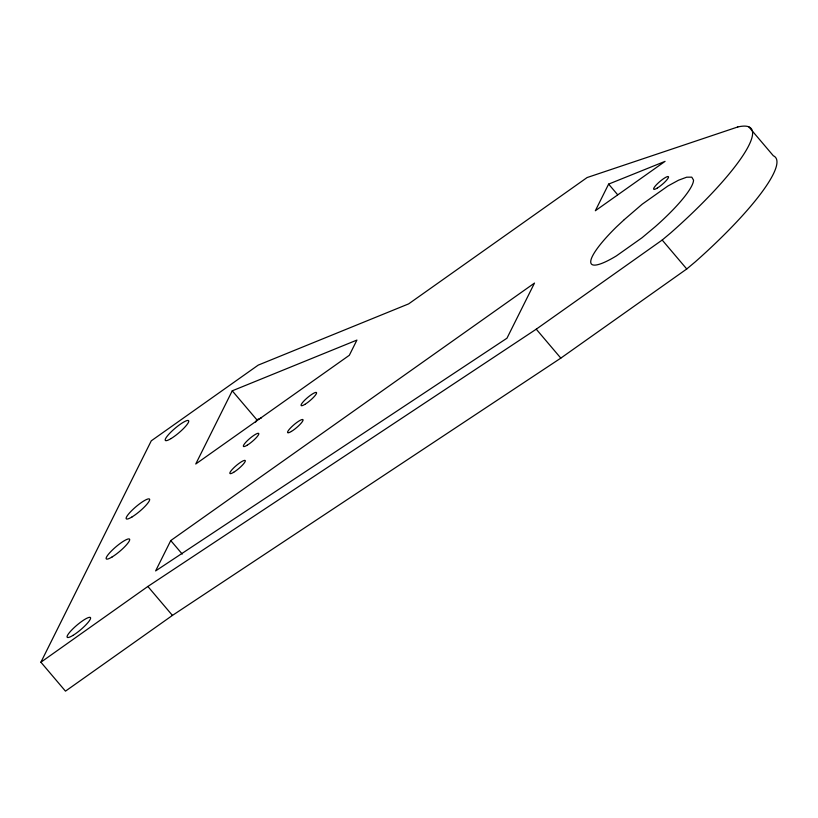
<?xml version="1.0" encoding="UTF-8"?>
<svg xmlns="http://www.w3.org/2000/svg" width="818" height="818" viewBox="0 0 818 818"><rect width="100%" height="100%" fill="white"/><g stroke="black" fill="none" stroke-linecap="round" stroke-linejoin="round"><path stroke-width="1.23" d="M748.787 126.851L773.358 155.788A142.894 27.73 -40.4 0 1 695.198 261.913L686.752 268.979L560.821 358.12L172.434 615.412L65.471 691.149L40.9 662.212L151.269 440.83L258.243 365.104L408.652 303.877L587.089 177.557L737.785 126.964M232.251 390.82L195.747 464.01L349.327 355.288L356.914 340.084L232.251 390.82L256.811 419.757L255.676 422.047M170.757 540.565L155.624 570.913L506.966 338.212L534.502 283.069L170.757 540.565L182.23 554.062M608.623 184.111L595.34 210.747L665.075 161.361L608.623 184.111L617.631 194.725M40.9 662.212L147.864 586.465L536.25 329.184L662.191 240.042L670.627 232.977A142.894 27.74 -40.3 0 0 737.764 126.984M256.811 419.757L261.515 417.845M662.191 240.042L686.752 268.979M536.25 329.184L560.821 358.12M147.864 586.465L172.434 615.412M624.308 219.602L616.465 226.903A66.524 12.914 -40.3 0 0 616.404 255.891L642.089 237.701L655.392 226.555A66.524 12.914 -40.3 0 0 693.521 180.093L691.783 177.158L686.66 177.199L678.5 180.226L667.856 186.034L642.171 204.224L624.308 219.602M304.93 404.348A10.061 1.953 -40.3 0 0 316.597 392.885A10.061 1.953 -40.3 0 0 304.94 399.961A10.061 1.953 -40.3 0 0 304.93 404.348M291.433 431.423A10.061 1.953 -40.3 0 0 303.089 419.961A10.061 1.953 -40.3 0 0 291.443 427.037A10.061 1.953 -40.3 0 0 291.433 431.423M132.015 516.945A15.235 2.955 -40.3 0 0 149.674 499.583A15.235 2.955 -40.3 0 0 132.025 510.309A15.235 2.955 -40.3 0 0 132.015 516.945M72.945 635.412A15.235 2.955 -40.3 0 0 90.614 618.05A15.235 2.955 -40.3 0 0 72.966 628.766A15.235 2.955 -40.3 0 0 72.945 635.412M247.179 445.217A10.061 1.953 -40.3 0 0 258.836 433.755A10.061 1.953 -40.3 0 0 247.189 440.841A10.061 1.953 -40.3 0 0 247.179 445.217M233.682 472.293A10.061 1.953 -40.3 0 0 245.339 460.831A10.061 1.953 -40.3 0 0 233.692 467.916A10.061 1.953 -40.3 0 0 233.682 472.293M171.105 438.54A15.235 2.955 -40.3 0 0 188.764 421.178A15.235 2.955 -40.3 0 0 171.115 431.894A15.235 2.955 -40.3 0 0 171.105 438.54M112.046 556.997A15.235 2.955 -40.3 0 0 129.704 539.635A15.235 2.955 -40.3 0 0 112.056 550.35A15.235 2.955 -40.3 0 0 112.046 556.997M657.283 188.068A9.673 1.871 -40.4 0 0 668.541 177.015A9.673 1.871 -40.4 0 0 657.406 183.764A9.673 1.871 -40.4 0 0 657.283 188.068"/></g></svg>
